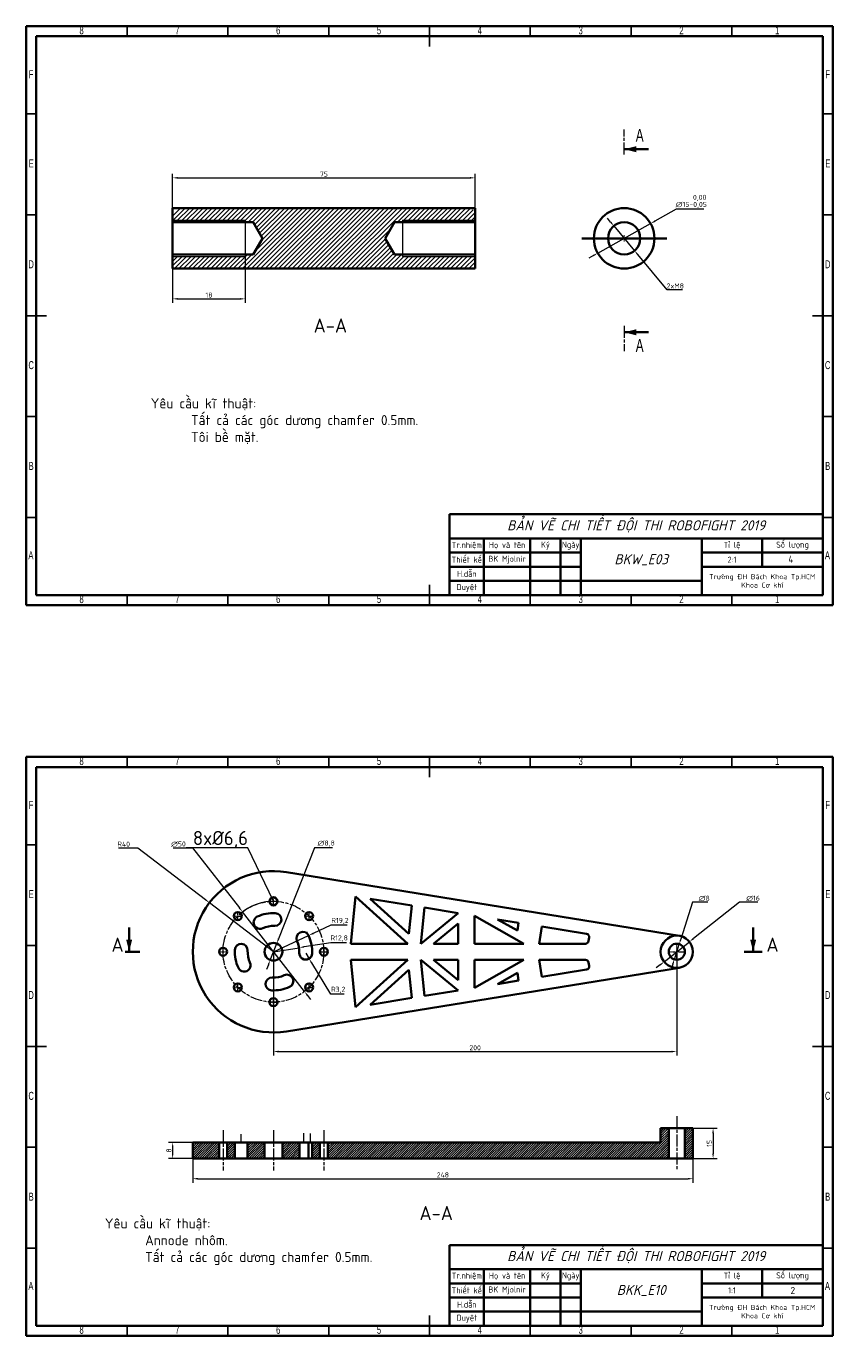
# Model space of a CAD drawing. Header units: millimetres. Extents: x -1615 to 4166, y 5 to 3174.
# Drawn here: x 999 to 1399, y 389 to 1038 of the extents above; entities that cross this region are included whole.
import ezdxf
from ezdxf import colors
from ezdxf.entities.mleader import LeaderData, LeaderLine
from ezdxf.math import Vec2, Vec3

# ---------------------------------------------------------------- set-up
doc = ezdxf.new("R2010")
doc.units = ezdxf.units.MM
doc.header["$LTSCALE"] = 0.25
doc.header["$PDSIZE"] = -1
doc.linetypes.add('ACAD_ISO08W100', pattern=[36, 24, -3, 6, -3])
doc.linetypes.add('CENTER2', pattern=[1.125, 0.75, -0.125, 0.125, -0.125])
doc.layers.get('0').update_dxf_attribs({"lineweight": 50})
for name, color, linetype, lineweight in [('duong tam', 2, 'ACAD_ISO08W100', 25), ('Hatch', 5, 'Continuous', 25), ('kich thuoc', 1, 'Continuous', 25), ('Net dam', 7, 'Continuous', 50), ('net manh', 3, 'Continuous', 25), ('van ban', 7, 'Continuous', 25)]:
    doc.layers.add(name, color=color, linetype=linetype, lineweight=lineweight)
doc.styles.add('SLDTEXTSTYLE0', font='TXT', dxfattribs={"width": 0.686449})
doc.styles.get("Standard").update_dxf_attribs({"font": ''})
doc.styles.add('tieng viet', font='')
doc.styles.get('Standard').set_extended_font_data('TCVN 7284')
doc.styles.get('tieng viet').set_extended_font_data('TCVN 7284')
doc.dimstyles.new('Copy of Ratio 0.5', dxfattribs={"dimtxt": 2.5, "dimasz": 2.5, "dimexe": 2, "dimexo": 0, "dimtad": 1, "dimtoh": 1, "dimdec": 1, "dimlfac": 0.5, "dimzin": 9, "dimtxsty": 'Standard', "dimcen": 2.5, "dimazin": 0, "dimtol": 1, "dimtm": 0.05, "dimtfac": 1, "dimtmove": 0, "dimatfit": 3, "dimfxl": 1, "dimtzin": 1, "dimarcsym": 0})
doc.dimstyles.new('Ratio 0.5', dxfattribs={"dimtxt": 2.5, "dimasz": 2.5, "dimexe": 2, "dimexo": 0, "dimtad": 1, "dimtoh": 1, "dimdec": 1, "dimlfac": 0.5, "dimzin": 9, "dimtxsty": 'Standard', "dimcen": 2.5, "dimazin": 0, "dimtfac": 1, "dimtdec": 1, "dimtmove": 0, "dimatfit": 3, "dimfxl": 1, "dimtzin": 1, "dimarcsym": 0})
doc.dimstyles.new('Ratio 1', dxfattribs={"dimtxt": 2.5, "dimasz": 2.5, "dimexe": 2, "dimexo": 0, "dimtad": 1, "dimtoh": 1, "dimdec": 1, "dimzin": 9, "dimtxsty": 'Standard', "dimcen": 2.5, "dimazin": 0, "dimtfac": 1, "dimtdec": 1, "dimtmove": 0, "dimatfit": 3, "dimfxl": 1, "dimtzin": 1, "dimarcsym": 0})

# ---------------------------------------------------------------- blocks, each defined once
blk = doc.blocks.new('*U608')
at = {"layer": 'duong tam', "color": 0, "linetype": 'CENTER2', "transparency": 16777216}
for p, q in [((-2.12, 0), (-0.4, 0)), ((0, 0.4), (0, 2.12)), ((0.4, 0), (2.12, 0)), ((0, -2.12), (0, -0.4))]:
    blk.add_line(p, q, dxfattribs=at)
at = {"layer": 'duong tam', "color": 0, "linetype": 'Continuous', "transparency": 16777216}
for p, q in [((-0.2, 0), (0.2, 0)), ((0, -0.2), (0, 0.2))]:
    blk.add_line(p, q, dxfattribs=at)
blk = doc.blocks.new('*U609')
at = {"layer": 'duong tam', "color": 0, "linetype": 'CENTER2', "transparency": 16777216}
for p, q in [((-2.12, 0), (-0.4, 0)), ((0, 0.4), (0, 2.12)), ((0.4, 0), (2.12, 0)), ((0, -2.12), (0, -0.4))]:
    blk.add_line(p, q, dxfattribs=at)
at = {"layer": 'duong tam', "color": 0, "linetype": 'Continuous', "transparency": 16777216}
for p, q in [((-0.2, 0), (0.2, 0)), ((0, -0.2), (0, 0.2))]:
    blk.add_line(p, q, dxfattribs=at)
blk = doc.blocks.new('*U610')
at = {"layer": 'duong tam', "color": 0, "linetype": 'CENTER2', "transparency": 16777216}
for p, q in [((-2.12, 0), (-0.4, 0)), ((0, 0.4), (0, 2.12)), ((0.4, 0), (2.12, 0)), ((0, -2.12), (0, -0.4))]:
    blk.add_line(p, q, dxfattribs=at)
at = {"layer": 'duong tam', "color": 0, "linetype": 'Continuous', "transparency": 16777216}
for p, q in [((-0.2, 0), (0.2, 0)), ((0, -0.2), (0, 0.2))]:
    blk.add_line(p, q, dxfattribs=at)
blk = doc.blocks.new('*U611')
at = {"layer": 'duong tam', "color": 0, "linetype": 'CENTER2', "transparency": 16777216}
for p, q in [((-2.12, 0), (-0.4, 0)), ((0, 0.4), (0, 2.12)), ((0.4, 0), (2.12, 0)), ((0, -2.12), (0, -0.4))]:
    blk.add_line(p, q, dxfattribs=at)
at = {"layer": 'duong tam', "color": 0, "linetype": 'Continuous', "transparency": 16777216}
for p, q in [((-0.2, 0), (0.2, 0)), ((0, -0.2), (0, 0.2))]:
    blk.add_line(p, q, dxfattribs=at)
blk = doc.blocks.new('*U612')
at = {"layer": 'duong tam', "color": 0, "linetype": 'CENTER2', "transparency": 16777216}
for p, q in [((-2.12, 0), (-0.4, 0)), ((0, 0.4), (0, 2.12)), ((0.4, 0), (2.12, 0)), ((0, -2.12), (0, -0.4))]:
    blk.add_line(p, q, dxfattribs=at)
at = {"layer": 'duong tam', "color": 0, "linetype": 'Continuous', "transparency": 16777216}
for p, q in [((-0.2, 0), (0.2, 0)), ((0, -0.2), (0, 0.2))]:
    blk.add_line(p, q, dxfattribs=at)
blk = doc.blocks.new('*U613')
at = {"layer": 'duong tam', "color": 0, "linetype": 'CENTER2', "transparency": 16777216}
for p, q in [((-2.12, 0), (-0.4, 0)), ((0, 0.4), (0, 2.12)), ((0.4, 0), (2.12, 0)), ((0, -2.12), (0, -0.4))]:
    blk.add_line(p, q, dxfattribs=at)
at = {"layer": 'duong tam', "color": 0, "linetype": 'Continuous', "transparency": 16777216}
for p, q in [((-0.2, 0), (0.2, 0)), ((0, -0.2), (0, 0.2))]:
    blk.add_line(p, q, dxfattribs=at)
blk = doc.blocks.new('*U614')
at = {"layer": 'duong tam', "color": 0, "linetype": 'CENTER2', "transparency": 16777216}
for p, q in [((-4.12, 0), (-0.8, 0)), ((0, 0.8), (0, 4.12)), ((0.8, 0), (4.12, 0)), ((0, -4.12), (0, -0.8))]:
    blk.add_line(p, q, dxfattribs=at)
at = {"layer": 'duong tam', "color": 0, "linetype": 'Continuous', "transparency": 16777216}
for p, q in [((-0.4, 0), (0.4, 0)), ((0, -0.4), (0, 0.4))]:
    blk.add_line(p, q, dxfattribs=at)
blk = doc.blocks.new('*U615')
at = {"layer": 'duong tam', "color": 0, "linetype": 'CENTER2', "transparency": 16777216}
for p, q in [((-2.12, 0), (-0.4, 0)), ((0, 0.4), (0, 2.12)), ((0.4, 0), (2.12, 0)), ((0, -2.12), (0, -0.4))]:
    blk.add_line(p, q, dxfattribs=at)
at = {"layer": 'duong tam', "color": 0, "linetype": 'Continuous', "transparency": 16777216}
for p, q in [((-0.2, 0), (0.2, 0)), ((0, -0.2), (0, 0.2))]:
    blk.add_line(p, q, dxfattribs=at)
blk = doc.blocks.new('*U616')
at = {"layer": 'duong tam', "color": 0, "linetype": 'CENTER2', "transparency": 16777216}
for p, q in [((-2.12, 0), (-0.4, 0)), ((0, 0.4), (0, 2.12)), ((0.4, 0), (2.12, 0)), ((0, -2.12), (0, -0.4))]:
    blk.add_line(p, q, dxfattribs=at)
at = {"layer": 'duong tam', "color": 0, "linetype": 'Continuous', "transparency": 16777216}
for p, q in [((-0.2, 0), (0.2, 0)), ((0, -0.2), (0, 0.2))]:
    blk.add_line(p, q, dxfattribs=at)
blk = doc.blocks.new('*D617')
at = {"layer": 'Defpoints', "color": 0, "transparency": 16777216}
for p in [(1082.01, 476.75), (1330.01, 476.75), (1330.01, 466.75)]:
    blk.add_point(p, dxfattribs=at)
at = {"layer": 'kich thuoc', "color": 0, "lineweight": -2, "transparency": 16777216}
for p, q in [((1082.01, 476.75), (1082.01, 464.75)), ((1330.01, 476.75), (1330.01, 464.75)), ((1084.51, 466.75), (1327.51, 466.75))]:
    blk.add_line(p, q, dxfattribs=at)
at = {"layer": 'kich thuoc', "color": 0, "transparency": 16777216}
for points in [[(1084.51, 467.17), (1084.51, 466.33), (1082.01, 466.75)], [(1327.51, 467.17), (1327.51, 466.33), (1330.01, 466.75)]]:
    blk.add_solid(points, dxfattribs=at)
at = {"layer": 'kich thuoc', "color": 0, "transparency": 16777216, "insert": (1206.01, 468.63), "char_height": 2.5, "attachment_point": 5}
blk.add_mtext('248', dxfattribs=at)
blk = doc.blocks.new('*D618')
at = {"layer": 'Defpoints', "color": 0, "transparency": 16777216}
for p in [(1082.01, 484.75), (1072.01, 476.75), (1082.01, 476.75)]:
    blk.add_point(p, dxfattribs=at)
at = {"layer": 'kich thuoc', "color": 0, "lineweight": -2, "transparency": 16777216}
for p, q in [((1082.01, 484.75), (1070.01, 484.75)), ((1072.01, 482.25), (1072.01, 479.25)), ((1082.01, 476.75), (1070.01, 476.75))]:
    blk.add_line(p, q, dxfattribs=at)
at = {"layer": 'kich thuoc', "color": 0, "transparency": 16777216}
for points in [[(1071.59, 482.25), (1072.43, 482.25), (1072.01, 484.75)], [(1071.59, 479.25), (1072.43, 479.25), (1072.01, 476.75)]]:
    blk.add_solid(points, dxfattribs=at)
at = {"layer": 'kich thuoc', "color": 0, "transparency": 16777216, "insert": (1070.14, 480.75), "char_height": 2.5, "attachment_point": 5, "rotation": 90}
blk.add_mtext('8', dxfattribs=at)
blk = doc.blocks.new('*D619')
at = {"layer": 'Defpoints', "color": 0, "transparency": 16777216}
for p in [(1330.01, 491.75), (1330.01, 476.75), (1340.01, 476.75)]:
    blk.add_point(p, dxfattribs=at)
at = {"layer": 'kich thuoc', "color": 0, "lineweight": -2, "transparency": 16777216}
for p, q in [((1330.01, 491.75), (1342.01, 491.75)), ((1340.01, 489.25), (1340.01, 479.25)), ((1330.01, 476.75), (1342.01, 476.75))]:
    blk.add_line(p, q, dxfattribs=at)
at = {"layer": 'kich thuoc', "color": 0, "transparency": 16777216}
for points in [[(1339.59, 489.25), (1340.43, 489.25), (1340.01, 491.75)], [(1339.59, 479.25), (1340.43, 479.25), (1340.01, 476.75)]]:
    blk.add_solid(points, dxfattribs=at)
at = {"layer": 'kich thuoc', "color": 0, "transparency": 16777216, "insert": (1338.14, 484.25), "char_height": 2.5, "attachment_point": 5, "rotation": 90}
blk.add_mtext('15', dxfattribs=at)
blk = doc.blocks.new('*D620')
at = {"layer": 'Defpoints', "color": 0, "transparency": 16777216}
for p in [(1323.22, 583.1), (1320.8, 575.47)]:
    blk.add_point(p, dxfattribs=at)
at = {"layer": 'kich thuoc', "color": 0, "lineweight": -2, "transparency": 16777216}
for p, q in [((1329.81, 603.87), (1323.98, 585.48)), ((1337.38, 603.87), (1329.81, 603.87)), ((1320.8, 575.47), (1323.22, 583.1)), ((1320.04, 573.09), (1319.29, 570.71))]:
    blk.add_line(p, q, dxfattribs=at)
at = {"layer": 'kich thuoc', "color": 0, "transparency": 16777216}
for points in [[(1323.58, 585.61), (1324.37, 585.36), (1323.22, 583.1)], [(1319.65, 573.22), (1320.44, 572.96), (1320.8, 575.47)]]:
    blk.add_solid(points, dxfattribs=at)
at = {"layer": 'kich thuoc', "color": 0, "transparency": 16777216, "insert": (1335.63, 605.74), "char_height": 2.5, "attachment_point": 5}
blk.add_mtext('∅8', dxfattribs=at)
blk = doc.blocks.new('*D621')
at = {"layer": 'Defpoints', "color": 0, "transparency": 16777216}
for p in [(1328.29, 584.24), (1315.73, 574.33)]:
    blk.add_point(p, dxfattribs=at)
at = {"layer": 'kich thuoc', "color": 0, "lineweight": -2, "transparency": 16777216}
for p, q in [((1353.14, 603.87), (1330.25, 585.79)), ((1362.2, 603.87), (1353.14, 603.87)), ((1315.73, 574.33), (1328.29, 584.24)), ((1313.77, 572.78), (1311.81, 571.23))]:
    blk.add_line(p, q, dxfattribs=at)
at = {"layer": 'kich thuoc', "color": 0, "transparency": 16777216}
for points in [[(1329.99, 586.12), (1330.51, 585.47), (1328.29, 584.24)], [(1313.51, 573.11), (1314.03, 572.45), (1315.73, 574.33)]]:
    blk.add_solid(points, dxfattribs=at)
at = {"layer": 'kich thuoc', "color": 0, "transparency": 16777216, "insert": (1359.83, 605.74), "char_height": 2.5, "attachment_point": 5}
blk.add_mtext('∅16', dxfattribs=at)
blk = doc.blocks.new('*D622')
at = {"layer": 'Defpoints', "color": 0, "transparency": 16777216}
for p in [(1123.63, 583.38), (1120.39, 575.19)]:
    blk.add_point(p, dxfattribs=at)
at = {"layer": 'kich thuoc', "color": 0, "lineweight": -2, "transparency": 16777216}
for p, q in [((1142.35, 630.78), (1124.55, 585.7)), ((1151.22, 630.78), (1142.35, 630.78)), ((1120.39, 575.19), (1123.63, 583.38)), ((1119.48, 572.87), (1118.56, 570.54))]:
    blk.add_line(p, q, dxfattribs=at)
at = {"layer": 'kich thuoc', "color": 0, "transparency": 16777216}
for points in [[(1124.16, 585.86), (1124.93, 585.55), (1123.63, 583.38)], [(1119.09, 573.02), (1119.86, 572.72), (1120.39, 575.19)]]:
    blk.add_solid(points, dxfattribs=at)
at = {"layer": 'kich thuoc', "color": 0, "transparency": 16777216, "insert": (1148.16, 632.9), "char_height": 2.5, "attachment_point": 5}
blk.add_mtext('∅8,8', dxfattribs=at)
blk = doc.blocks.new('_DotSmall')
at = {"color": 0, "linetype": 'ByBlock', "const_width": 0.5}
blk.add_lwpolyline([(-0.0625, 0, 1), (0.0625, 0, 1)], format="xyb", close=True, dxfattribs=at)
blk = doc.blocks.new('*D623')
at = {"layer": 'Defpoints', "color": 0, "transparency": 16777216}
for p in [(1106.65, 599.01), (1137.37, 559.56)]:
    blk.add_point(p, dxfattribs=at)
at = {"layer": 'kich thuoc', "color": 0, "lineweight": -2, "transparency": 16777216}
for p, q in [((1072.26, 630.78), (1081.92, 630.78)), ((1081.92, 630.78), (1105.12, 600.99)), ((1137.37, 559.56), (1106.65, 599.01)), ((1138.9, 557.59), (1140.44, 555.61))]:
    blk.add_line(p, q, dxfattribs=at)
blk.add_arc((1122.01, 579.29), 25, 87.36256, 132.4851, dxfattribs=at)
at = {"layer": 'kich thuoc', "color": 0, "transparency": 16777216}
for points in [[(1105.45, 601.24), (1104.79, 600.73), (1106.65, 599.01)], [(1139.23, 557.84), (1138.57, 557.33), (1137.37, 559.56)]]:
    blk.add_solid(points, dxfattribs=at)
at = {"layer": 'kich thuoc', "color": 0, "transparency": 16777216, "insert": (1074.89, 632.65), "char_height": 2.5, "attachment_point": 5}
blk.add_mtext('∅50', dxfattribs=at)
blk = doc.blocks.new('*D624')
at = {"layer": 'Defpoints', "color": 0, "transparency": 16777216}
for p in [(1090.25, 603.6), (1122.01, 579.29)]:
    blk.add_point(p, dxfattribs=at)
at = {"layer": 'kich thuoc', "color": 0, "lineweight": -2, "transparency": 16777216}
for p, q in [((1045.08, 630.78), (1054.74, 630.78)), ((1054.74, 630.78), (1088.26, 605.12)), ((1122.01, 579.29), (1090.25, 603.6))]:
    blk.add_line(p, q, dxfattribs=at)
at = {"layer": 'kich thuoc', "color": 0, "transparency": 16777216}
blk.add_solid([(1088.52, 605.45), (1088.01, 604.79), (1090.25, 603.6)], dxfattribs=at)
at = {"layer": 'kich thuoc', "color": 0, "transparency": 16777216, "insert": (1047.71, 632.65), "char_height": 2.5, "attachment_point": 5}
blk.add_mtext('R40', dxfattribs=at)
blk = doc.blocks.new('*D790')
at = {"layer": 'Defpoints', "color": 0, "transparency": 16777216}
for p in [(1122.01, 579.29), (1322.01, 579.29), (1322.01, 529.8)]:
    blk.add_point(p, dxfattribs=at)
at = {"layer": 'kich thuoc', "color": 0, "lineweight": -2, "transparency": 16777216}
for p, q in [((1122.01, 579.29), (1122.01, 527.8)), ((1322.01, 579.29), (1322.01, 527.8)), ((1124.51, 529.8), (1319.51, 529.8))]:
    blk.add_line(p, q, dxfattribs=at)
at = {"layer": 'kich thuoc', "color": 0, "transparency": 16777216}
for points in [[(1124.51, 530.22), (1124.51, 529.38), (1122.01, 529.8)], [(1319.51, 530.22), (1319.51, 529.38), (1322.01, 529.8)]]:
    blk.add_solid(points, dxfattribs=at)
at = {"layer": 'kich thuoc', "color": 0, "transparency": 16777216, "insert": (1222.01, 531.68), "char_height": 2.5, "attachment_point": 5}
blk.add_mtext('200', dxfattribs=at)
blk = doc.blocks.new('*D810')
at = {"layer": 'Defpoints', "color": 0, "transparency": 16777216}
for p in [(1137.99, 578.55), (1139.65, 575.84)]:
    blk.add_point(p, dxfattribs=at)
at = {"layer": 'kich thuoc', "color": 0, "lineweight": -2, "transparency": 16777216}
for p, q in [((1137.99, 578.55), (1139.65, 575.84)), ((1150.4, 558.26), (1140.96, 573.71)), ((1157.03, 558.26), (1150.4, 558.26))]:
    blk.add_line(p, q, dxfattribs=at)
at = {"layer": 'kich thuoc', "color": 0, "transparency": 16777216}
blk.add_solid([(1141.31, 573.92), (1140.6, 573.49), (1139.65, 575.84)], dxfattribs=at)
at = {"layer": 'kich thuoc', "color": 0, "transparency": 16777216, "insert": (1154.09, 560.39), "char_height": 2.5, "attachment_point": 5}
blk.add_mtext('R3,2', dxfattribs=at)
blk = doc.blocks.new('*D811')
at = {"layer": 'Defpoints', "color": 0, "transparency": 16777216}
for p in [(1122.01, 579.29), (1134.68, 581.27)]:
    blk.add_point(p, dxfattribs=at)
at = {"layer": 'kich thuoc', "color": 0, "lineweight": -2, "transparency": 16777216}
for p, q in [((1122.01, 579.29), (1134.68, 581.27)), ((1150.4, 583.73), (1137.15, 581.66)), ((1158.15, 583.73), (1150.4, 583.73))]:
    blk.add_line(p, q, dxfattribs=at)
at = {"layer": 'kich thuoc', "color": 0, "transparency": 16777216}
blk.add_solid([(1137.08, 582.07), (1137.21, 581.25), (1134.68, 581.27)], dxfattribs=at)
at = {"layer": 'kich thuoc', "color": 0, "transparency": 16777216, "insert": (1154.59, 585.86), "char_height": 2.5, "attachment_point": 5}
blk.add_mtext('R12,8', dxfattribs=at)
blk = doc.blocks.new('*D812')
at = {"layer": 'Defpoints', "color": 0, "transparency": 16777216}
for p in [(1139.42, 587.33), (1122.01, 579.29)]:
    blk.add_point(p, dxfattribs=at)
at = {"layer": 'kich thuoc', "color": 0, "lineweight": -2, "transparency": 16777216}
for p, q in [((1150.4, 592.4), (1141.69, 588.38)), ((1158.53, 592.4), (1150.4, 592.4)), ((1122.01, 579.29), (1139.42, 587.33))]:
    blk.add_line(p, q, dxfattribs=at)
blk.add_arc((1122.01, 579.29), 19.18, 24.68319, 30.77182, dxfattribs=at)
at = {"layer": 'kich thuoc', "color": 0, "transparency": 16777216}
blk.add_solid([(1141.52, 588.76), (1141.87, 588), (1139.42, 587.33)], dxfattribs=at)
at = {"layer": 'kich thuoc', "color": 0, "transparency": 16777216, "insert": (1154.97, 594.53), "char_height": 2.5, "attachment_point": 5}
blk.add_mtext('R19,2', dxfattribs=at)
blk = doc.blocks.new('SW_CENTERMARKSYMBOL_0')
at = {"color": 0, "linetype": 'Continuous', "lineweight": 0}
for p, q in [((-1, 0), (-1.5, 0)), ((0, 0), (-1, 0)), ((0, 1), (0, 1.5)), ((0, 0), (0, 1)), ((0, 0), (0, -1)), ((0, 0), (1, 0)), ((1, 0), (1.5, 0)), ((0, -1), (0, -1.5))]:
    blk.add_line(p, q, dxfattribs=at)
blk = doc.blocks.new('*D1134')
at = {"layer": 'Defpoints', "color": 0, "transparency": 16777216}
for p in [(1222.01, 963), (1072.01, 946), (1222.01, 946)]:
    blk.add_point(p, dxfattribs=at)
at = {"layer": 'kich thuoc', "color": 0, "lineweight": -2, "transparency": 16777216}
for p, q in [((1072.01, 946), (1072.01, 965)), ((1074.51, 963), (1219.51, 963)), ((1222.01, 946), (1222.01, 965))]:
    blk.add_line(p, q, dxfattribs=at)
at = {"layer": 'kich thuoc', "color": 0, "transparency": 16777216}
for points in [[(1074.51, 963.42), (1074.51, 962.59), (1072.01, 963)], [(1219.51, 963.42), (1219.51, 962.59), (1222.01, 963)]]:
    blk.add_solid(points, dxfattribs=at)
at = {"layer": 'kich thuoc', "color": 0, "transparency": 16777216, "insert": (1147.01, 964.88), "char_height": 2.5, "attachment_point": 5}
blk.add_mtext('75', dxfattribs=at)
blk = doc.blocks.new('*D1135')
at = {"layer": 'Defpoints', "color": 0, "transparency": 16777216}
for p in [(1072.01, 942), (1108.01, 942), (1108.01, 903)]:
    blk.add_point(p, dxfattribs=at)
at = {"layer": 'kich thuoc', "color": 0, "lineweight": -2, "transparency": 16777216}
for p, q in [((1072.01, 942), (1072.01, 901)), ((1108.01, 942), (1108.01, 901)), ((1074.51, 903), (1105.51, 903))]:
    blk.add_line(p, q, dxfattribs=at)
at = {"layer": 'kich thuoc', "color": 0, "transparency": 16777216}
for points in [[(1074.51, 903.42), (1074.51, 902.59), (1072.01, 903)], [(1105.51, 903.42), (1105.51, 902.59), (1108.01, 903)]]:
    blk.add_solid(points, dxfattribs=at)
at = {"layer": 'kich thuoc', "color": 0, "transparency": 16777216, "insert": (1090.01, 904.88), "char_height": 2.5, "attachment_point": 5}
blk.add_mtext('18', dxfattribs=at)
blk = doc.blocks.new('*D1136')
at = {"layer": 'Defpoints', "color": 0, "transparency": 16777216}
for p in [(1309.02, 940.32), (1282.84, 925.68)]:
    blk.add_point(p, dxfattribs=at)
at = {"layer": 'kich thuoc', "color": 0, "lineweight": -2, "transparency": 16777216}
for p, q in [((1321.76, 947.45), (1311.2, 941.54)), ((1335.39, 947.45), (1321.76, 947.45)), ((1282.84, 925.68), (1309.02, 940.32)), ((1280.65, 924.46), (1278.47, 923.24))]:
    blk.add_line(p, q, dxfattribs=at)
at = {"layer": 'kich thuoc', "color": 0, "transparency": 16777216}
for points in [[(1311, 941.91), (1311.4, 941.18), (1309.02, 940.32)], [(1280.45, 924.82), (1280.86, 924.1), (1282.84, 925.68)]]:
    blk.add_solid(points, dxfattribs=at)
at = {"layer": 'kich thuoc', "color": 0, "transparency": 16777216, "insert": (1329.2, 951.5), "char_height": 2.5, "attachment_point": 5}
blk.add_mtext('∅15\\S 0,00^ -0,05;', dxfattribs=at)
blk = doc.blocks.new('*D1137')
at = {"layer": 'Defpoints', "color": 0, "transparency": 16777216}
for p in [(1290.81, 939.15), (1301.05, 926.86)]:
    blk.add_point(p, dxfattribs=at)
at = {"layer": 'kich thuoc', "color": 0, "lineweight": -2, "transparency": 16777216}
for p, q in [((1289.21, 941.07), (1287.61, 942.99)), ((1290.81, 939.15), (1301.05, 926.86)), ((1317.16, 907.53), (1302.65, 924.94)), ((1324.78, 907.53), (1317.16, 907.53))]:
    blk.add_line(p, q, dxfattribs=at)
at = {"layer": 'kich thuoc', "color": 0, "transparency": 16777216}
for points in [[(1289.53, 941.34), (1288.89, 940.8), (1290.81, 939.15)], [(1302.97, 925.2), (1302.33, 924.67), (1301.05, 926.86)]]:
    blk.add_solid(points, dxfattribs=at)
at = {"layer": 'kich thuoc', "color": 0, "transparency": 16777216, "insert": (1321.28, 909.4), "char_height": 2.5, "attachment_point": 5}
blk.add_mtext('2xM8', dxfattribs=at)

msp = doc.modelspace()

# ---------------------------------------------------------------- hatches: boundary and pattern name
at = {"layer": 'Hatch'}
h = msp.add_hatch(dxfattribs=at)
h.set_pattern_fill('ANSI31', color=256, scale=0.5)
edge = h.paths.add_edge_path()
edge.add_line((1177.394, 933.002), (1182.013, 941.002))
edge.add_line((1182.013, 941.002), (1186.013, 941.002))
edge.add_line((1186.013, 941.002), (1186.013, 942.002))
edge.add_line((1186.013, 942.002), (1222.013, 942.002))
edge.add_line((1222.013, 942.002), (1222.013, 946.002))
edge.add_line((1222.013, 946.002), (1220.013, 948.002))
edge.add_line((1220.013, 948.002), (1133.613, 948.002))
edge.add_arc((1133.613, 948.602), 0.6, 180, 270, ccw=False)
edge.add_line((1133.013, 948.602), (1133.013, 948.002))
edge.add_line((1133.013, 948.002), (1125.013, 948.002))
edge.add_line((1125.013, 948.002), (1125.013, 948.602))
edge.add_arc((1124.413, 948.602), 0.6, -90, 0, ccw=False)
edge.add_line((1124.413, 948.002), (1074.013, 948.002))
edge.add_line((1074.013, 948.002), (1072.013, 946.002))
edge.add_line((1072.013, 946.002), (1072.013, 942.002))
edge.add_line((1072.013, 942.002), (1108.013, 942.002))
edge.add_line((1108.013, 942.002), (1108.013, 941.002))
edge.add_line((1108.013, 941.002), (1112.013, 941.002))
edge.add_line((1112.013, 941.002), (1116.632, 933.002))
edge.add_line((1116.632, 933.002), (1112.013, 925.002))
edge.add_line((1112.013, 925.002), (1108.013, 925.002))
edge.add_line((1108.013, 925.002), (1108.013, 924.002))
edge.add_line((1108.013, 924.002), (1072.013, 924.002))
edge.add_line((1072.013, 924.002), (1072.013, 920.002))
edge.add_line((1072.013, 920.002), (1074.013, 918.002))
edge.add_line((1074.013, 918.002), (1124.413, 918.002))
edge.add_arc((1124.413, 917.402), 0.6, 0, 90, ccw=False)
edge.add_line((1125.013, 917.402), (1125.013, 918.002))
edge.add_line((1125.013, 918.002), (1133.013, 918.002))
edge.add_line((1133.013, 918.002), (1133.013, 917.402))
edge.add_arc((1133.613, 917.402), 0.6, 90, 180, ccw=False)
edge.add_line((1133.613, 918.002), (1220.013, 918.002))
edge.add_line((1220.013, 918.002), (1222.013, 920.002))
edge.add_line((1222.013, 920.002), (1222.013, 924.002))
edge.add_line((1222.013, 924.002), (1186.013, 924.002))
edge.add_line((1186.013, 924.002), (1186.013, 925.002))
edge.add_line((1186.013, 925.002), (1182.013, 925.002))
edge.add_line((1182.013, 925.002), (1177.394, 933.002))
h = msp.add_hatch(dxfattribs=at)
h.set_pattern_fill('ANSI31', color=256, scale=0.25)
h.paths.add_polyline_path([(1318.01, 491.751), (1314.01, 491.751), (1314.01, 484.751), (1149.01, 484.751), (1149.01, 476.751), (1318.01, 476.751)])
h.paths.add_polyline_path([(1145.01, 484.751), (1141.189, 484.751), (1141.189, 476.751), (1145.01, 476.751)])
h.paths.add_polyline_path([(1134.831, 484.751), (1126.41, 484.751), (1126.41, 476.751), (1134.831, 476.751)])
h.paths.add_polyline_path([(1117.61, 484.751), (1109.189, 484.751), (1109.189, 476.751), (1117.61, 476.751)])
h.paths.add_polyline_path([(1095.01, 484.751), (1082.01, 484.751), (1082.01, 476.751), (1095.01, 476.751)])
h.paths.add_polyline_path([(1102.831, 484.751), (1099.01, 484.751), (1099.01, 476.751), (1102.831, 476.751)])
h.paths.add_polyline_path([(1330.01, 491.751), (1326.01, 491.751), (1326.01, 476.751), (1330.01, 476.751)])

# ---------------------------------------------------------------- linework, layer by layer
at = {"color": 7, "linetype": 'Continuous', "lineweight": 70}
for p, q in [((999.379, 751.166), (999.379, 1038.166)), ((999.379, 1038.166), (1399.379, 1038.166)), ((1004.379, 756.166), (1004.379, 1033.166)), ((1004.379, 1033.166), (1394.379, 1033.166)), ((1394.379, 1033.166), (1394.379, 756.166)), ((1399.379, 1038.166), (1399.379, 751.166)), ((1394.379, 756.166), (1004.379, 756.166)), ((1399.379, 751.166), (999.379, 751.166)), ((999.379, 388.863), (999.379, 675.863)), ((999.379, 675.863), (1399.379, 675.863)), ((1399.379, 675.863), (1399.379, 388.863)), ((1004.379, 393.863), (1004.379, 670.863)), ((1004.379, 670.863), (1394.379, 670.863)), ((1394.379, 670.863), (1394.379, 393.863)), ((1394.379, 393.863), (1004.379, 393.863)), ((1399.379, 388.863), (999.379, 388.863))]:
    msp.add_line(p, q, dxfattribs=at)
at = {"color": 7, "linetype": 'Continuous', "lineweight": 35}
for p, q in [((1049.379, 1033.166), (1049.379, 1038.166)), ((1099.379, 1033.166), (1099.379, 1038.166)), ((1149.379, 1033.166), (1149.379, 1038.166)), ((1199.379, 1038.166), (1199.379, 1028.166)), ((1199.379, 1033.166), (1199.379, 1038.166)), ((1249.379, 1033.166), (1249.379, 1038.166)), ((1299.379, 1033.166), (1299.379, 1038.166)), ((1349.379, 1033.166), (1349.379, 1038.166)), ((1004.379, 994.666), (999.379, 994.666)), ((1394.379, 994.666), (1399.379, 994.666)), ((1004.379, 944.666), (999.379, 944.666)), ((1394.379, 944.666), (1399.379, 944.666)), ((999.379, 894.666), (1009.379, 894.666)), ((1004.379, 894.666), (999.379, 894.666)), ((1399.379, 894.666), (1389.379, 894.666)), ((1394.379, 894.666), (1399.379, 894.666)), ((1004.379, 844.666), (999.379, 844.666)), ((1394.379, 844.666), (1399.379, 844.666)), ((1004.379, 794.666), (999.379, 794.666)), ((1394.379, 794.666), (1399.379, 794.666)), ((1199.379, 751.166), (1199.379, 761.166)), ((1049.379, 756.166), (1049.379, 751.166)), ((1099.379, 756.166), (1099.379, 751.166)), ((1149.379, 756.166), (1149.379, 751.166)), ((1199.379, 756.166), (1199.379, 751.166)), ((1249.379, 756.166), (1249.379, 751.166)), ((1299.379, 756.166), (1299.379, 751.166)), ((1349.379, 756.166), (1349.379, 751.166)), ((1049.379, 670.863), (1049.379, 675.863)), ((1099.379, 670.863), (1099.379, 675.863)), ((1149.379, 670.863), (1149.379, 675.863)), ((1199.379, 675.863), (1199.379, 665.863)), ((1199.379, 670.863), (1199.379, 675.863)), ((1249.379, 670.863), (1249.379, 675.863)), ((1299.379, 670.863), (1299.379, 675.863)), ((1349.379, 670.863), (1349.379, 675.863)), ((1004.379, 632.363), (999.379, 632.363)), ((1394.379, 632.363), (1399.379, 632.363)), ((1004.379, 582.363), (999.379, 582.363)), ((1394.379, 582.363), (1399.379, 582.363)), ((999.379, 532.363), (1009.379, 532.363)), ((1004.379, 532.363), (999.379, 532.363)), ((1399.379, 532.363), (1389.379, 532.363)), ((1394.379, 532.363), (1399.379, 532.363)), ((1004.379, 482.363), (999.379, 482.363)), ((1394.379, 482.363), (1399.379, 482.363)), ((1004.379, 432.363), (999.379, 432.363)), ((1394.379, 432.363), (1399.379, 432.363)), ((1199.379, 388.863), (1199.379, 398.863)), ((1049.379, 393.863), (1049.379, 388.863)), ((1099.379, 393.863), (1099.379, 388.863)), ((1149.379, 393.863), (1149.379, 388.863)), ((1199.379, 393.863), (1199.379, 388.863)), ((1249.379, 393.863), (1249.379, 388.863)), ((1299.379, 393.863), (1299.379, 388.863)), ((1349.379, 393.863), (1349.379, 388.863))]:
    msp.add_line(p, q, dxfattribs=at)
at = {"layer": 'duong tam'}
for p, q in [((1295.927, 974.543), (1295.927, 987.043)), ((1295.927, 889.616), (1295.927, 877.116)), ((1322.01, 497.751), (1322.01, 470.751)), ((1097.01, 490.751), (1097.01, 470.751)), ((1106.021, 484.751), (1106.021, 488.802)), ((1122.01, 490.751), (1122.01, 470.751)), ((1137.134, 484.751), (1137.134, 489.331)), ((1140.313, 484.751), (1140.313, 489.231)), ((1147.01, 490.751), (1147.01, 470.751))]:
    msp.add_line(p, q, dxfattribs=at)
msp.add_circle((1122.01, 579.286), 25, dxfattribs=at)
at = {"layer": 'Net dam', "linetype": 'Continuous'}
for p, q in [((1307.927, 977.2), (1295.927, 977.2)), ((1072.013, 946.002), (1072.013, 941.002)), ((1124.413, 948.002), (1074.013, 948.002)), ((1220.013, 948.002), (1133.613, 948.002)), ((1222.013, 946.002), (1222.013, 941.002)), ((1072.013, 941.002), (1112.013, 941.002)), ((1072.013, 941.002), (1072.013, 925.002)), ((1112.013, 941.002), (1116.632, 933.002)), ((1177.394, 933.002), (1182.013, 941.002)), ((1182.013, 941.002), (1222.013, 941.002)), ((1222.013, 925.002), (1222.013, 941.002)), ((1116.632, 933.002), (1112.013, 925.002)), ((1182.013, 925.002), (1177.394, 933.002)), ((1317.007, 933.002), (1274.847, 933.002)), ((1072.013, 925.002), (1072.013, 920.002)), ((1112.013, 925.002), (1072.013, 925.002)), ((1222.013, 925.002), (1182.013, 925.002)), ((1222.013, 925.002), (1222.013, 920.002)), ((1074.013, 918.002), (1124.413, 918.002)), ((1133.613, 918.002), (1220.013, 918.002)), ((1307.927, 886.434), (1295.927, 886.434))]:
    msp.add_line(p, q, dxfattribs=at)
at = {"layer": 'Net dam'}
for p, q in [((1074.013, 948.002), (1072.013, 948.002)), ((1072.013, 948.002), (1072.013, 946.002)), ((1133.013, 948.002), (1124.413, 948.002)), ((1133.013, 948.002), (1133.613, 948.002)), ((1220.013, 948.002), (1222.013, 948.002)), ((1222.013, 948.002), (1222.013, 946.002)), ((1072.013, 918.002), (1072.013, 920.002)), ((1074.013, 918.002), (1072.013, 918.002)), ((1124.413, 918.002), (1133.013, 918.002)), ((1133.013, 918.002), (1133.613, 918.002)), ((1220.013, 918.002), (1222.013, 918.002)), ((1222.013, 918.002), (1222.013, 920.002)), ((1209.379, 756.166), (1209.379, 796.166)), ((1209.379, 796.166), (1394.379, 796.166)), ((1394.379, 796.166), (1394.379, 756.166)), ((1209.379, 784.166), (1394.379, 784.166)), ((1226.379, 756.166), (1226.379, 784.166)), ((1249.379, 756.166), (1249.379, 784.166)), ((1264.379, 756.166), (1264.379, 784.166)), ((1274.379, 756.166), (1274.379, 784.166)), ((1334.379, 756.166), (1334.379, 784.166)), ((1364.379, 770.166), (1364.379, 784.166)), ((1209.379, 777.166), (1274.379, 777.166)), ((1334.379, 777.166), (1394.379, 777.166)), ((1209.379, 770.166), (1274.379, 770.166)), ((1334.379, 770.166), (1394.379, 770.166)), ((1209.379, 763.166), (1334.379, 763.166)), ((1394.379, 756.166), (1209.379, 756.166)), ((1323.29, 587.183), (1128.41, 618.771)), ((1162.705, 606.729), (1160.314, 583.286)), ((1188.657, 583.286), (1162.705, 606.729)), ((1190.587, 602.209), (1169.977, 605.55)), ((1169.977, 605.55), (1189.16, 588.222)), ((1189.16, 588.222), (1190.587, 602.209)), ((1196.915, 601.184), (1195.09, 583.286)), ((1195.09, 583.286), (1213.663, 598.469)), ((1213.663, 598.469), (1196.915, 601.184)), ((1050.447, 591.286), (1050.447, 579.286)), ((1213.663, 593.303), (1201.41, 583.286)), ((1213.663, 583.286), (1213.663, 593.303)), ((1221.663, 597.172), (1221.663, 583.286)), ((1246.239, 583.286), (1221.663, 597.172)), ((1243.572, 593.621), (1233.065, 595.324)), ((1233.065, 595.324), (1242.943, 589.743)), ((1242.943, 589.743), (1243.572, 593.621)), ((1255.138, 591.746), (1253.766, 583.286)), ((1277.259, 588.161), (1255.138, 591.746)), ((1359.889, 591.286), (1359.889, 579.286)), ((1278.308, 584.63), (1278.583, 586.325)), ((1055.715, 579.286), (1048.447, 579.286)), ((1160.314, 583.286), (1188.657, 583.286)), ((1201.41, 583.286), (1213.663, 583.286)), ((1221.663, 583.286), (1246.239, 583.286)), ((1253.766, 583.286), (1276.729, 583.286)), ((1364.33, 579.286), (1355.447, 579.286)), ((1188.657, 575.286), (1160.314, 575.286)), ((1160.314, 575.286), (1162.705, 551.844)), ((1162.705, 551.844), (1188.657, 575.286)), ((1195.09, 575.286), (1196.915, 557.389)), ((1213.663, 560.103), (1195.09, 575.286)), ((1201.41, 575.286), (1213.663, 565.27)), ((1213.663, 575.286), (1201.41, 575.286)), ((1213.663, 565.27), (1213.663, 575.286)), ((1221.663, 575.286), (1221.663, 561.4)), ((1221.663, 561.4), (1246.239, 575.286)), ((1246.239, 575.286), (1221.663, 575.286)), ((1276.729, 575.286), (1253.766, 575.286)), ((1253.766, 575.286), (1255.138, 566.826)), ((1278.583, 572.247), (1278.308, 573.942)), ((1128.41, 539.801), (1323.29, 571.389)), ((1189.16, 570.351), (1169.977, 553.022)), ((1190.587, 556.363), (1189.16, 570.351)), ((1242.943, 568.83), (1233.065, 563.248)), ((1233.065, 563.248), (1243.572, 564.951)), ((1243.572, 564.951), (1242.943, 568.83)), ((1255.138, 566.826), (1277.259, 570.412)), ((1196.915, 557.389), (1213.663, 560.103)), ((1169.977, 553.022), (1190.587, 556.363)), ((1314.01, 491.751), (1314.01, 484.751)), ((1314.01, 491.751), (1318.01, 491.751)), ((1318.01, 491.751), (1318.01, 476.751)), ((1326.01, 491.751), (1318.01, 491.751)), ((1326.01, 476.751), (1326.01, 491.751)), ((1326.01, 491.751), (1330.01, 491.751)), ((1330.01, 476.751), (1330.01, 491.751)), ((1082.01, 484.751), (1082.01, 476.751)), ((1082.01, 484.751), (1095.01, 484.751)), ((1095.01, 476.751), (1095.01, 484.751)), ((1099.01, 484.751), (1095.01, 484.751)), ((1099.01, 484.751), (1099.01, 476.751)), ((1099.01, 484.751), (1102.831, 484.751)), ((1102.831, 476.751), (1102.831, 484.751)), ((1102.852, 484.751), (1102.831, 484.751)), ((1102.852, 476.751), (1102.852, 484.751)), ((1109.189, 484.751), (1102.852, 484.751)), ((1109.189, 484.751), (1109.189, 476.751)), ((1109.189, 484.751), (1117.61, 484.751)), ((1117.61, 484.751), (1117.61, 476.751)), ((1126.41, 484.751), (1117.61, 484.751)), ((1126.41, 476.751), (1126.41, 484.751)), ((1126.41, 484.751), (1134.831, 484.751)), ((1134.831, 476.751), (1134.831, 484.751)), ((1139.437, 484.751), (1134.831, 484.751)), ((1139.437, 476.751), (1139.437, 484.751)), ((1141.189, 484.751), (1139.437, 484.751)), ((1141.189, 484.751), (1141.189, 476.751)), ((1141.189, 484.751), (1145.01, 484.751)), ((1145.01, 476.751), (1145.01, 484.751)), ((1149.01, 484.751), (1145.01, 484.751)), ((1149.01, 484.751), (1149.01, 476.751)), ((1149.01, 484.751), (1314.01, 484.751)), ((1082.01, 476.751), (1095.01, 476.751)), ((1095.01, 476.751), (1099.01, 476.751)), ((1099.01, 476.751), (1102.831, 476.751)), ((1102.831, 476.751), (1102.852, 476.751)), ((1102.852, 476.751), (1109.189, 476.751)), ((1109.189, 476.751), (1117.61, 476.751)), ((1126.41, 476.751), (1117.61, 476.751)), ((1126.41, 476.751), (1134.831, 476.751)), ((1134.831, 476.751), (1139.437, 476.751)), ((1139.437, 476.751), (1141.189, 476.751)), ((1141.189, 476.751), (1145.01, 476.751)), ((1145.01, 476.751), (1149.01, 476.751)), ((1149.01, 476.751), (1318.01, 476.751)), ((1326.01, 476.751), (1318.01, 476.751)), ((1326.01, 476.751), (1330.01, 476.751)), ((1209.379, 393.863), (1209.379, 433.863)), ((1209.379, 433.863), (1394.379, 433.863)), ((1394.379, 433.863), (1394.379, 393.863)), ((1209.379, 421.863), (1394.379, 421.863)), ((1226.379, 393.863), (1226.379, 421.863)), ((1249.379, 393.863), (1249.379, 421.863)), ((1264.379, 393.863), (1264.379, 421.863)), ((1274.379, 393.863), (1274.379, 421.863)), ((1334.379, 393.863), (1334.379, 421.863)), ((1364.379, 407.863), (1364.379, 421.863)), ((1209.379, 414.863), (1274.379, 414.863)), ((1334.379, 414.863), (1394.379, 414.863)), ((1209.379, 407.863), (1274.379, 407.863)), ((1334.379, 407.863), (1394.379, 407.863)), ((1209.379, 400.863), (1334.379, 400.863)), ((1394.379, 393.863), (1209.379, 393.863))]:
    msp.add_line(p, q, dxfattribs=at)
at = {"layer": 'Net dam', "linetype": 'Continuous'}
for radius in [15, 8]:
    msp.add_circle((1295.927, 933.002), radius, dxfattribs=at)
at = {"layer": 'Net dam'}
for centre, radius in [((1122.01, 604.286), 2), ((1104.333, 596.964), 2), ((1139.688, 596.964), 2), ((1322.01, 579.286), 8), ((1097.01, 579.286), 2), ((1122.01, 579.286), 4.4), ((1147.01, 579.286), 2), ((1322.01, 579.286), 4), ((1104.333, 561.609), 2), ((1139.688, 561.609), 2), ((1122.01, 554.286), 2)]:
    msp.add_circle(centre, radius, dxfattribs=at)
for centre, radius, start, end in [((1122.01, 579.286), 40, 80.793104, 279.206896), ((1122.01, 579.286), 19.179, 87.362564, 114.683191), ((1122.747, 595.269), 3.179, 267.362564, 87.362564), ((1115.329, 593.824), 3.179, 114.683191, 294.683191), ((1122.01, 579.286), 12.821, 87.362564, 114.683191), ((1136.548, 585.968), 3.179, 24.683191, 204.683191), ((1122.01, 579.286), 12.821, 357.362564, 24.683191), ((1122.01, 579.286), 19.179, 357.362564, 24.683191), ((1276.729, 584.886), 1.6, 270, 350.793104), ((1277.003, 586.581), 1.6, 350.793104, 80.793104), ((1122.01, 579.286), 19.179, 177.362564, 204.683191), ((1106.027, 580.022), 3.179, 357.362564, 177.362564), ((1122.01, 579.286), 12.821, 177.362564, 204.683191), ((1137.993, 578.55), 3.179, 177.362564, 357.362564), ((1107.472, 572.605), 3.179, 204.683191, 24.683191), ((1276.729, 573.686), 1.6, 9.206896, 90), ((1277.003, 571.991), 1.6, 279.206896, 9.206896), ((1121.274, 563.303), 3.179, 87.362564, 267.362564), ((1122.01, 579.286), 12.821, 267.362564, 294.683191), ((1128.692, 564.748), 3.179, 294.683191, 114.683191), ((1122.01, 579.286), 19.179, 267.362564, 294.683191)]:
    msp.add_arc(centre, radius, start, end, dxfattribs=at)
at = {"layer": 'Net dam', "linetype": 'Continuous'}
for points in [[(1295.927, 977.2), (1301.927, 975.7), (1301.927, 978.7)], [(1295.927, 886.434), (1301.927, 884.934), (1301.927, 887.934)]]:
    msp.add_solid(points, dxfattribs=at)
at = {"layer": 'Net dam'}
for points in [[(1050.447, 579.286), (1051.947, 585.286), (1048.947, 585.286)], [(1359.889, 579.286), (1361.389, 585.286), (1358.389, 585.286)]]:
    msp.add_solid(points, dxfattribs=at)
at = {"layer": 'net manh'}
for p, q in [((1072.013, 942.002), (1108.013, 942.002)), ((1108.013, 942.002), (1108.013, 924.002)), ((1186.013, 942.002), (1222.013, 942.002)), ((1186.013, 942.002), (1186.013, 924.002)), ((1072.013, 924.002), (1108.013, 924.002)), ((1186.013, 924.002), (1222.013, 924.002))]:
    msp.add_line(p, q, dxfattribs=at)

# ---------------------------------------------------------------- block references
at = {"layer": 'duong tam', "linetype": 'CENTER2'}
for name, p in [('*U608', (1122.01, 604.286)), ('*U610', (1104.333, 596.964)), ('*U615', (1139.688, 596.964)), ('*U611', (1097.01, 579.286)), ('*U616', (1147.01, 579.286)), ('*U614', (1322.01, 579.286)), ('*U612', (1104.333, 561.609)), ('*U609', (1139.688, 561.609)), ('*U613', (1122.01, 554.286))]:
    msp.add_blockref(name, p, dxfattribs=at)
at = {"layer": 'Net dam', "linetype": 'Continuous'}
msp.add_blockref('SW_CENTERMARKSYMBOL_0', (1295.927, 933.002), dxfattribs=at)

# ---------------------------------------------------------------- texts
at = {"color": 7, "linetype": 'Continuous', "lineweight": 0, "char_height": 3.969, "attachment_point": 2, "style": 'SLDTEXTSTYLE0'}
for s, insert in [('8', (1026.839, 1038.134)), ('7', (1074.339, 1038.134)), ('6', (1124.339, 1038.134)), ('5', (1174.339, 1038.134)), ('4', (1224.339, 1038.134)), ('3', (1274.339, 1038.134)), ('2', (1324.339, 1038.134)), ('1', (1371.839, 1038.134)), ('F', (1001.837, 1016.384)), ('F', (1396.837, 1016.384)), ('E', (1001.887, 972.134)), ('E', (1396.887, 972.134)), ('D', (1001.832, 922.134)), ('D', (1396.832, 922.134)), ('C', (1001.838, 872.134)), ('C', (1396.838, 872.134)), ('B', (1001.85, 822.134)), ('B', (1396.85, 822.134)), ('A', (1001.719, 777.884)), ('A', (1396.719, 777.884)), ('8', (1026.839, 756.134)), ('7', (1074.339, 756.134)), ('6', (1124.339, 756.134)), ('5', (1174.339, 756.134)), ('4', (1224.339, 756.134)), ('3', (1274.339, 756.134)), ('2', (1324.339, 756.134)), ('1', (1371.839, 756.134)), ('8', (1026.839, 675.831)), ('7', (1074.339, 675.831)), ('6', (1124.339, 675.831)), ('5', (1174.339, 675.831)), ('4', (1224.339, 675.831)), ('3', (1274.339, 675.831)), ('2', (1324.339, 675.831)), ('1', (1371.839, 675.831)), ('F', (1001.837, 654.081)), ('F', (1396.837, 654.081)), ('E', (1001.887, 609.831)), ('E', (1396.887, 609.831)), ('D', (1001.832, 559.831)), ('D', (1396.832, 559.831)), ('C', (1001.838, 509.831)), ('C', (1396.838, 509.831)), ('B', (1001.85, 459.831)), ('B', (1396.85, 459.831)), ('A', (1001.719, 415.581)), ('A', (1396.719, 415.581)), ('8', (1026.839, 393.831)), ('7', (1074.339, 393.831)), ('6', (1124.339, 393.831)), ('5', (1174.339, 393.831)), ('4', (1224.339, 393.831)), ('3', (1274.339, 393.831)), ('2', (1324.339, 393.831)), ('1', (1371.839, 393.831))]:
    msp.add_mtext(s, dxfattribs=dict(at, insert=insert))
at = {"layer": 'Net dam', "linetype": 'Continuous', "char_height": 6.35, "attachment_point": 1, "style": 'SLDTEXTSTYLE0'}
for insert in [(1301.664, 987.283), (1301.664, 883.076)]:
    msp.add_mtext('A', dxfattribs=dict(at, insert=insert))
at = {"layer": 'Net dam', "insert": (1366.469, 586.286), "char_height": 7, "attachment_point": 1, "style": 'tieng viet'}
msp.add_mtext('A', dxfattribs=at)
at = {"layer": 'van ban', "style": 'tieng viet'}
for s, width, gutter_width, insert, char_height, attachment_point in [('\\pxqc;A-A', 38.9219, 17.5, (1130.753, 893.286), 7, 1), ('{\\fTCVN 7284|b0|i1|c0|p34;BẢN VẼ CHI TIẾT ĐỘI THI ROBOFIGHT 2019}', 185, 12.5, (1301.879, 790.166), 5, 5), ('Tr.nhiệm', 17, 12.5, (1217.879, 780.666), 3, 5), ('Họ và tên', 23, 12.5, (1237.879, 780.666), 3, 5), ('Ký', 15, 12.5, (1256.879, 780.666), 3, 5), ('Ngày', 10, 12.5, (1269.379, 780.666), 3, 5), ('Tỉ lệ', 30, 12.5, (1349.379, 780.666), 3, 5), ('Số lượng', 30, 12.5, (1379.379, 780.666), 3, 5), ('Thiết kế', 17, 12.5, (1217.879, 773.666), 3, 5), ('BK Mjolnir', 23, 12.5, (1237.879, 773.666), 3, 5), ('{\\fTCVN 7284|b0|i1|c0|p34;BKW_E03}', 60, 12.5, (1304.379, 773.666), 5, 5), ('2:1', 30, 12.5, (1349.379, 773.666), 3, 5), ('H.dẫn', 17, 12.5, (1217.879, 766.666), 3, 5), ('\\pxsm1;Trường ĐH Bách Khoa Tp.HCM\\PKhoa Cơ khí', 60, 12.5, (1364.379, 763.166), 2.5, 5), ('Duyệt', 17, 12.5, (1217.879, 759.666), 3, 5), ('{\\fTCVN 7284|b0|i1|c0|p34;BẢN VẼ CHI TIẾT ĐỘI THI ROBOFIGHT 2019}', 185, 12.5, (1301.879, 427.863), 5, 5), ('Tr.nhiệm', 17, 12.5, (1217.879, 418.363), 3, 5), ('Họ và tên', 23, 12.5, (1237.879, 418.363), 3, 5), ('Ký', 15, 12.5, (1256.879, 418.363), 3, 5), ('Ngày', 10, 12.5, (1269.379, 418.363), 3, 5), ('Tỉ lệ', 30, 12.5, (1349.379, 418.363), 3, 5), ('Số lượng', 30, 12.5, (1379.379, 418.363), 3, 5), ('Thiết kế', 17, 12.5, (1217.879, 411.363), 3, 5), ('BK Mjolnir', 23, 12.5, (1237.879, 411.363), 3, 5), ('{\\fTCVN 7284|b0|i1|c0|p34;BKK_E10}', 60, 12.5, (1304.379, 411.363), 5, 5), ('1:1', 30, 12.5, (1349.379, 411.363), 3, 5), ('H.dẫn', 17, 12.5, (1217.879, 404.363), 3, 5), ('\\pxsm1;Trường ĐH Bách Khoa Tp.HCM\\PKhoa Cơ khí', 60, 12.5, (1364.379, 400.863), 2.5, 5), ('Duyệt', 17, 12.5, (1217.879, 397.363), 3, 5)]:
    msp.add_mtext_dynamic_manual_height_columns(s, width=width, gutter_width=gutter_width, heights=[0], dxfattribs=dict(at, insert=insert, char_height=char_height, attachment_point=attachment_point))
at = {"layer": 'van ban', "attachment_point": 1}
for s, width, insert, char_height in [('Yêu cầu kĩ thuật:\\P^ITất cả các góc dương chamfer 0.5mm.\\P^ITôi bề mặt.', 154.33451, (1061.131, 853.712), 5), ('4', 30, (1377.334, 775.696), 3.5), ('Yêu cầu kĩ thuật:\\P^IAnnode nhôm.\\P^ITất cả các góc dương chamfer 0.5mm.^I', 154.33451, (1038.372, 447.087), 5), ('A-A', 66.52979, (1194.429, 453.215), 7), ('2', 30, (1378.399, 413.094), 3.5)]:
    msp.add_mtext_dynamic_manual_height_columns(s, width=width, gutter_width=17.5, heights=[0], dxfattribs=dict(at, insert=insert, char_height=char_height))
at = {"layer": 'van ban', "insert": (1041.686, 586.286), "char_height": 7, "attachment_point": 1, "style": 'tieng viet'}
msp.add_mtext('A', dxfattribs=at)

# ---------------------------------------------------------------- dimensions: what is measured, and where the dimension line sits
at = {"layer": 'kich thuoc'}
for base, p1, p2, dimstyle, picture, middle in [((1222.013, 963.002), (1072.013, 946.002), (1222.013, 946.002), 'Ratio 0.5', '*D1134', (1147.013, 964.877)), ((1108.013, 903.002), (1072.013, 942.002), (1108.013, 942.002), 'Ratio 0.5', '*D1135', (1090.013, 904.877)), ((1322.01, 529.801), (1122.01, 579.286), (1322.01, 579.286), 'Ratio 1', '*D790', (1222.01, 531.676)), ((1330.01, 466.751), (1082.01, 476.751), (1330.01, 476.751), 'Ratio 1', '*D617', (1206.01, 468.626))]:
    dim = msp.add_linear_dim(base=base, p1=p1, p2=p2, dimstyle=dimstyle, dxfattribs=at)
    dim.commit()
    dim.dimension.update_dxf_attribs({"geometry": picture, "text_midpoint": middle})
for p1, p2, dimstyle, picture, middle in [((1282.836, 925.68), (1309.019, 940.325), 'Copy of Ratio 0.5', '*D1136', (1329.201, 947.454)), ((1137.368, 559.559), (1106.653, 599.013), 'Ratio 1', '*D623', (1074.885, 630.779)), ((1120.394, 575.194), (1123.627, 583.379), 'Ratio 1', '*D622', (1148.161, 630.779)), ((1315.732, 574.328), (1328.289, 584.244), 'Ratio 1', '*D621', (1359.826, 603.868)), ((1320.8, 575.474), (1323.221, 583.099), 'Ratio 1', '*D620', (1335.626, 603.868))]:
    dim = msp.add_diameter_dim_2p(p1=p1, p2=p2, dimstyle=dimstyle, dxfattribs=at)
    dim.commit()
    dim.dimension.update_dxf_attribs({"geometry": picture, "text_midpoint": middle, "dimtype": 163})
dim = msp.add_diameter_dim_2p(p1=(1290.806, 939.148), p2=(1301.049, 926.856), text='2xM8', dimstyle='Ratio 0.5', dxfattribs=at)
dim.commit()
dim.dimension.update_dxf_attribs({"geometry": '*D1137', "text_midpoint": (1321.28, 907.528), "dimtype": 163})
for center, mpoint, picture, middle in [((1122.01, 579.286), (1090.248, 603.6), '*D624', (1047.706, 630.779)), ((1122.01, 579.286), (1139.421, 587.33), '*D812', (1154.966, 592.404)), ((1122.01, 579.286), (1134.677, 581.27), '*D811', (1150.404, 583.734)), ((1137.993, 578.55), (1139.652, 575.838), '*D810', (1154.091, 558.262))]:
    dim = msp.add_radius_dim(center=center, mpoint=mpoint, dimstyle='Ratio 1', dxfattribs=at)
    dim.commit()
    dim.dimension.update_dxf_attribs({"geometry": picture, "text_midpoint": middle, "dimtype": 164})
for base, p1, p2, picture, middle in [((1340.01, 476.751), (1330.01, 491.751), (1330.01, 476.751), '*D619', (1338.135, 484.251)), ((1072.01, 476.751), (1082.01, 484.751), (1082.01, 476.751), '*D618', (1070.135, 480.751))]:
    dim = msp.add_linear_dim(base=base, p1=p1, p2=p2, angle=90, dimstyle='Ratio 1', dxfattribs=at)
    dim.commit()
    dim.dimension.update_dxf_attribs({"geometry": picture, "text_midpoint": middle})

# ---------------------------------------------------------------- leaders
ml = msp.add_multileader_mtext('Standard', dxfattribs=at)
ml.set_content('8x%%C6,6', color=256, style='tieng viet')
ml.set_leader_properties(color=256, linetype='ByLayer', lineweight=-1)
ml.set_arrow_properties(name='DOTSMALL')
ml.build(insert=Vec2(0, 0))
ml.multileader.update_dxf_attribs({"text_left_attachment_type": 6, "text_right_attachment_type": 6, "dogleg_length": 0, "arrow_head_size": 7})
ctx = ml.context
ctx.base_point, ctx.char_height, ctx.arrow_head_size, ctx.landing_gap_size, ctx.plane_origin = Vec3(1082.42, 630.779), 7, 7, 0, Vec3(1122.01, 604.286)
ctx.left_attachment, ctx.right_attachment, ctx.text_align_type = 6, 6, 2
notes = []
notes.append((ctx, [(0, (1, 1, 0), (1109.37, 630.779), (-1, 0), 0, [(0, [(1122.01, 604.286)], 0, [])])]))
ctx.mtext.insert, ctx.mtext.alignment, ctx.mtext.flow_direction = Vec3(1109.37, 639.179), 3, 5
for ctx, leaders in notes:
    for number, flags, end, landing, length, lines in leaders:
        leader = LeaderData()
        leader.index, (leader.has_last_leader_line, leader.has_dogleg_vector, leader.attachment_direction) = number, flags
        leader.last_leader_point, leader.dogleg_vector, leader.dogleg_length = Vec3(end), Vec3(landing), length
        for number, points, colour, breaks in lines:
            line = LeaderLine()
            line.index, line.vertices, line.color, line.breaks = number, Vec3.list(points), colors.encode_raw_color(colour), breaks
            leader.lines.append(line)
        ctx.leaders.append(leader)

doc.saveas('drawing.dxf')
